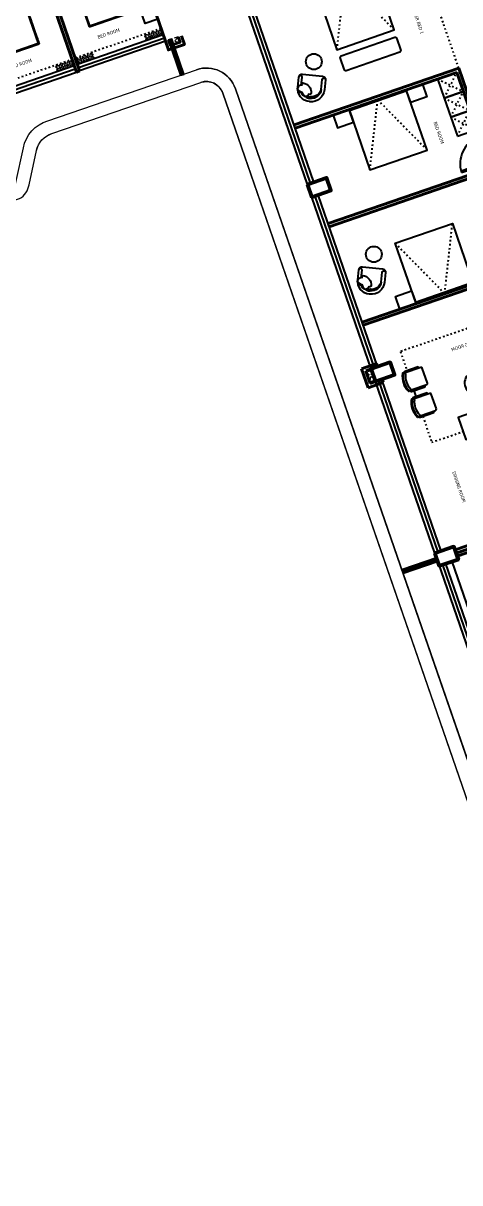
# Model space of a CAD drawing. Header units: millimetres. Extents: x -361654186 to 361255443, y -278569811 to 278836587.
# Drawn here: x -70560 to -57586, y 1469 to 35943 of the extents above; entities that cross this region are included whole.
import ezdxf

# ---------------------------------------------------------------- set-up
doc = ezdxf.new("R2010")
doc.units = ezdxf.units.MM
doc.header["$MEASUREMENT"] = 0
for name, pattern in [('220126_HDN_HBA typical plan$0$HIDDEN', [0.375, 0.25, -0.125]), ('ACAD_ISO03W100', [30, 12, -18]), ('HIDDEN', [0.375, 0.25, -0.125])]:
    doc.linetypes.add(name, pattern=pattern)
for name, color, linetype, lineweight in [('00_duong_QH', 7, 'Continuous', 9), ('AUDIT_I_220808132811-11', 7, 'Continuous', 9), ('CIC36 net manh', 8, 'Continuous', 9), ('KT-Kich thuoc', 159, 'Continuous', 18), ('KT-lomo nuoc', 3, 'HIDDEN', 5), ('KT-Net cat', 1, 'Continuous', 40), ('KT-Net cot vach', 2, 'Continuous', 50)]:
    doc.layers.add(name, color=color, linetype=linetype, lineweight=lineweight)
for name, color, linetype in [('1VinaPVC-Text', 9, 'Continuous'), ('220403_HDN_Penthouse Plan$0$FURN', 8, 'Continuous'), ('A-_FURN----_E-_N', 251, 'Continuous'), ('IDEA - dim', 251, 'Continuous'), ('KT-Net manh', 139, 'Continuous')]:
    doc.layers.add(name, color=color, linetype=linetype)
doc.styles.add('Tahoma', font='tahoma.ttf')

# ---------------------------------------------------------------- blocks, each defined once
blk = doc.blocks.new('Louvre')
for p, q in [((-390, 976, 0), (-295, 1009, 0)), ((-374, 929, 0), (-279, 961, 0)), ((-357, 881, 0), (-263, 914, 0)), ((-341, 834, 0), (-246, 867, 0)), ((-325, 787, 0), (-230, 820, 0)), ((-308, 740, 0), (-214, 772, 0)), ((-292, 692, 0), (-197, 725, 0)), ((-276, 645, 0), (-181, 678, 0)), ((-260, 598, 0), (-165, 631, 0)), ((-243, 551, 0), (-148, 583, 0)), ((-227, 503, 0), (-132, 536, 0)), ((-211, 456, 0), (-116, 489, 0)), ((-194, 409, 0), (-99, 442, 0)), ((-178, 362, 0), (-83, 394, 0)), ((-162, 314, 0), (-67, 347, 0)), ((-145, 267, 0), (-50, 300, 0)), ((-129, 220, 0), (-34, 253, 0)), ((-113, 172, 0), (-18, 205, 0)), ((-96, 125, 0), (-1, 158, 0)), ((-80, 78, 0), (15, 111, 0)), ((-64, 31, 0), (31, 63, 0)), ((-47, -17, 0), (48, 16, 0))]:
    blk.add_line(p, q)
at = {"elevation": 0}
blk.add_lwpolyline([(48, 16), (-311, 1056), (-406, 1023), (-47, -17)], close=True, dxfattribs=at)
blk = doc.blocks.new('skvl2')
at = {"layer": 'IDEA - dim'}
blk.add_lwpolyline([(-18604, 12615), (-14993, 2156, 0.319876), (-11968, 0), (0, 0)], format="xyb", dxfattribs=at)
for points in [[(-18379, 12269), (-17106, 8583)], [(-18284, 12302), (-17012, 8616)], [(-18095, 12367), (-16823, 8681)]]:
    blk.add_lwpolyline(points, dxfattribs=at)
at = {"layer": 'KT-Net cat'}
for points in [[(-17972, 12622), (-10031, 15363)], [(-11291, 13434), (-11719, 14674), (-17939, 12527)]]:
    blk.add_lwpolyline(points, dxfattribs=at)
at = {"layer": 'KT-Net cot vach'}
blk.add_lwpolyline([(-18604, 12615), (-18037, 12811), (-17906, 12433), (-18473, 12237)], close=True, dxfattribs=at)
blk = doc.blocks.new('*U258')
for points in [[(483, -399), (465, -396), (464, -466)], [(397, -484), (464, -466), (394, -466)]]:
    blk.add_hatch(color=256).paths.add_polyline_path(points)
blk.add_line((464, -466), (417, -419))
for points in [[(483, -399), (465, -396), (464, -466)], [(397, -484), (464, -466), (394, -466)]]:
    blk.add_lwpolyline(points, close=True)
for centre in [(17, -17), (86, -88), (155, -157), (225, -227), (294, -297), (364, -367)]:
    blk.add_ellipse(centre, major_axis=(34.5, 32), ratio=0.523888, start_param=4.73172, end_param=7.873313)
at = {"extrusion": (0, 0, -1)}
for centre in [(52, -52), (121, -123), (190, -192), (260, -262), (329, -332), (399, -402)]:
    blk.add_ellipse(centre, major_axis=(-32.1, -34.4), ratio=0.523888, start_param=4.73172, end_param=7.873313, dxfattribs=at)
blk = doc.blocks.new('*U177')
at = {"layer": 'A-_FURN----_E-_N', "linetype": 'Continuous'}
for points in [[(-800, 600), (-800, 1000), (-1250, 1000), (-1250, 600)], [(-800, -1000), (-800, 1000), (800, 1000), (800, -1000)], [(-780, -980), (-780, 980), (780, 980), (780, -980)], [(1250, 600), (1250, 1000), (800, 1000), (800, 600)]]:
    blk.add_lwpolyline(points, close=True, dxfattribs=at)
at = {"layer": 'A-_FURN----_E-_N', "linetype": '220126_HDN_HBA typical plan$0$HIDDEN', "ltscale": 500}
blk.add_lwpolyline([(-800, -1000), (-800, 1000), (800, 1000), (800, -1000)], close=True, dxfattribs=at)
at = {"layer": 'A-_FURN----_E-_N', "linetype": 'Continuous'}
for points in [[(-55, 580), (-55, 880), (-656, 880), (-656, 480), (-448, 480)], [(646, 580), (646, 880), (45, 880), (45, 580)], [(-780, 249), (-326, 580), (780, 580), (780, 480), (-326, 480), (-326, 580), (-326, 249), (-780, 249)]]:
    blk.add_lwpolyline(points, dxfattribs=at)
blk = doc.blocks.new('sdp1')
at = {"layer": 'IDEA - dim'}
for p, q in [((5925, 1700), (8700, 1700)), ((5925, 1600), (8700, 1600)), ((5926, 1500), (8700, 1500)), ((11500, 1700), (8800, 1700)), ((11500, 1600), (8800, 1600)), ((11500, 1500), (8800, 1500))]:
    blk.add_line(p, q, dxfattribs=at)
at = {"layer": 'KT-Net cat'}
for p, q in [((8700, 5930), (8700, 1500)), ((8800, 1500), (8800, 6030)), ((8700, 1500), (8800, 1500))]:
    blk.add_line(p, q, dxfattribs=at)
blk.add_lwpolyline([(11500, 1500), (11500, 8430)], dxfattribs=at)
at = {"layer": 'KT-Net manh', "linetype": 'ACAD_ISO03W100', "ltscale": 4}
for p, q in [((5925, 1900), (8700, 1900)), ((11500, 1900), (8800, 1900))]:
    blk.add_line(p, q, dxfattribs=at)
at = {"layer": 'CIC36 net manh', "color": 8}
for p, xscale, yscale, zscale, rotation in [((8699, 1839), 0.810000000011261, 0.810000000011261, 0.810000000011261, 225.1232012039764), ((8801, 1839), -0.8100000000112607, 0.8100000000112607, 0.8100000000112604, 134.8767987960303), ((11499, 1839), 0.810000000011261, 0.810000000011261, 0.810000000011261, 225.1232012039764), ((8699, 1744), 0.810000000011261, 0.810000000011261, 0.810000000011261, 225.1232012039764), ((8801, 1744), -0.8100000000112607, 0.8100000000112607, 0.8100000000112604, 134.8767987960303), ((11499, 1744), 0.810000000011261, 0.810000000011261, 0.810000000011261, 225.1232012039764)]:
    blk.add_blockref('*U258', p, dxfattribs=dict(at, xscale=xscale, yscale=yscale, zscale=zscale, rotation=rotation))
at = {"layer": 'IDEA - dim', "rotation": 90}
blk.add_blockref('*U177', (6925, 3447), dxfattribs=at)
at = {"layer": 'IDEA - dim', "xscale": -1, "rotation": 270}
blk.add_blockref('*U177', (10500, 3447), dxfattribs=at)
at = {"layer": '1VinaPVC-Text', "style": 'Tahoma'}
for p in [(6875, 2219), (9637, 2219)]:
    blk.add_text('BED ROOM', height=100, dxfattribs=at).set_placement(p)
blk = doc.blocks.new('*U264')
at = {"layer": 'KT-lomo nuoc', "ltscale": 500}
for p, q in [((211, 273), (0, 0)), ((43, 297), (168, -24))]:
    blk.add_line(p, q, dxfattribs=at)
blk.add_lwpolyline([(43, 297), (211, 273), (168, -24), (0, 0)], close=True, dxfattribs=at)
blk = doc.blocks.new('*U265')
at = {"layer": 'KT-lomo nuoc', "ltscale": 500}
for p, q in [((297, -43), (-24, -168)), ((273, -211), (0, 0))]:
    blk.add_line(p, q, dxfattribs=at)
blk.add_lwpolyline([(297, -43), (273, -211), (-24, -168), (0, 0)], close=True, dxfattribs=at)
blk = doc.blocks.new('CTN TN T39')
at = {"layer": 'KT-Net cat'}
for p, q in [((-56140, -1246, 0), (-56583, -1399, 0)), ((-56388, -1966, 0), (-56583, -1399, 0)), ((-56295, -1406, 0), (-56456, -1461, 0)), ((-56456, -1461, 0), (-56326, -1839, 0)), ((-56165, -1784, 0), (-56295, -1406, 0)), ((-55944, -1813, 0), (-56388, -1966, 0)), ((-56165, -1784, 0), (-56326, -1839, 0))]:
    blk.add_line(p, q, dxfattribs=at)
at = {"layer": 'KT-Net cat', "elevation": 0}
for points in [[(-62410, 8336), (-62322, 8080), (-61849, 8244), (-61937, 8499)], [(-62316, 8368), (-62260, 8208), (-61976, 8305), (-62032, 8466)], [(-56140, -1246), (-56108, -1337)], [(-55978, -1715), (-55944, -1813)]]:
    blk.add_lwpolyline(points, dxfattribs=at)
at = {"layer": 'KT-lomo nuoc', "linetype": 'HIDDEN', "xscale": -0.9999999999999997, "rotation": 10.8976534755902}
for name, p in [('*U265', (-62032, 8466, 0)), ('*U264', (-56183, -1734, 0))]:
    blk.add_blockref(name, p, dxfattribs=at)
blk = doc.blocks.new('220403_HDN_Penthouse Plan$0$A$Cece1f3a0')
at = {"layer": '220403_HDN_Penthouse Plan$0$FURN'}
blk.add_circle((0, 0), 436, dxfattribs=at)
blk.add_arc((-338, -313, 0), 356, 105.8233, 339.6737, dxfattribs=at)
blk = doc.blocks.new('220403_HDN_Penthouse Plan$0$CH12')
for p, q in [((-312, -149), (-312, -572)), ((-268, -149), (-268, -640)), ((268, -640), (268, -149)), ((312, -572), (312, -149)), ((-232, -675), (232, -675))]:
    blk.add_line(p, q)
for centre, radius, start, end in [((-268, -149), 44.6, 111.9391, 180), ((-274, -77), 13.4, 116.2506, 296.2506), ((-253, -119), 33.5, 116.2506, 296.2506), ((0, -632), 632, 63.7494, 116.2506), ((0, -632), 605, 63.7494, 116.2506), ((0, -632), 538, 63.7494, 116.2506), ((253, -119), 33.5, 243.7494, 63.7494), ((274, -77), 13.4, 243.7494, 63.7494), ((268, -149), 44.6, 0, 68.0609), ((-290, -550), 31.6, 225, 315), ((-232, -640), 35.7, 180, 270), ((232, -640), 35.7, 270, 0), ((290, -550), 31.6, 225, 315)]:
    blk.add_arc(centre, radius, start, end)
blk = doc.blocks.new('d900n')
for points in [[(20, -50), (20, -40), (65, -40), (65, 0), (-65, 0), (-65, -50)], [(885, -40), (65, -40), (65, -85), (885, -85)], [(20, -850), (20, -860), (65, -860), (65, -900), (-65, -900), (-65, -850)]]:
    blk.add_lwpolyline(points, close=True)
blk.add_arc((65, -40), 820, 270, 0)
blk = doc.blocks.new('skvl12')
at = {"layer": 'A-_FURN----_E-_N', "linetype": 'Continuous'}
for points in [[(-12900, -4920), (-12900, -4320), (-13500, -4320), (-13500, -4920), (-12900, -4920)], [(-12300, -4920), (-12300, -4320), (-12900, -4320), (-12900, -4920), (-12300, -4920)], [(-11700, -4920), (-11700, -4320), (-12300, -4320), (-12300, -4920), (-11700, -4920)]]:
    blk.add_lwpolyline(points, close=True, dxfattribs=at)
at = {"layer": 'IDEA - dim'}
for p, q in [((-11800, -9400), (-17200, -9400)), ((-11800, -9500), (-17200, -9500)), ((-11800, -9600), (-17200, -9600)), ((-6000, -9400), (-11400, -9400)), ((-6000, -9500), (-11400, -9500)), ((-6000, -9600), (-11400, -9600)), ((-200, -9400), (-5600, -9400)), ((-200, -9500), (-5600, -9500)), ((-200, -9600), (-5600, -9600))]:
    blk.add_line(p, q, dxfattribs=at)
for points in [[(-13500, -5905), (-13500, -5400), (-13100, -5400), (-13100, -5905)], [(-17200, -7464), (-15300, -7464), (-15300, -5664), (-17200, -5664)], [(-3792, -6937), (-3792, -7629), (-3100, -7629), (-3100, -5691), (-3792, -5691), (-3792, -6937)], [(-13500, -7705), (-13500, -5905), (-13464, -5905), (-13464, -7705)], [(-13500, -7705), (-11600, -7705), (-11600, -5905), (-13500, -5905)], [(-7400, -7705), (-9300, -7705), (-9300, -5905), (-7400, -5905)], [(-7400, -7705), (-7400, -5905), (-7436, -5905), (-7436, -7705)], [(-13500, -7705), (-13500, -8210), (-13100, -8210), (-13100, -7705)], [(-7400, -7705), (-7400, -8210), (-7800, -8210), (-7800, -7705)]]:
    blk.add_lwpolyline(points, close=True, dxfattribs=at)
blk.add_lwpolyline([(-15019, -7464), (-14689, -7464, 0.414203), (-14629, -7404), (-14629, -5724, 0.414224), (-14689, -5664), (-15019, -5664, 0.414203), (-15079, -5724), (-15079, -7404, 0.414224)], format="xyb", close=True, dxfattribs=at)
at = {"layer": 'IDEA - dim', "extrusion": (5.86042e-08, 2.56577e-06, 1), "elevation": 0}
for points in [[(-14819, -8399), (-14692, -8126, -0.414214), (-14561, -8079), (-14292, -8204, -0.414214), (-14101, -8729), (-14103, -8733), (-14105, -8738, -0.414214), (-14630, -8929), (-14899, -8804, -0.414214), (-14946, -8673), (-14819, -8399)], [(-14334, -8293), (-14603, -8168, -0.414214), (-14627, -8102), (-14627, -8102, -0.414214), (-14561, -8079)], [(-8826, -8584), (-8698, -8311, -0.414214), (-8567, -8263), (-8299, -8388, -0.414214), (-8107, -8913), (-8109, -8918), (-8111, -8922, -0.414214), (-8636, -9113), (-8905, -8988, -0.414214), (-8953, -8857), (-8826, -8584)], [(-8340, -8478), (-8609, -8353, -0.414214), (-8633, -8287), (-8633, -8287, -0.414214), (-8567, -8263)], [(-14649, -8800, -0.165541), (-14695, -8745, -0.425989), (-14322, -8613, -0.121523), (-14314, -8689, 7.115464)], [(-14334, -8293, -0.372719), (-14235, -8666), (-14237, -8670)], [(-14334, -8293, -0.414214), (-14190, -8687), (-14193, -8691)], [(-8340, -8478, -0.372719), (-8242, -8851), (-8244, -8855)], [(-8340, -8478, -0.414214), (-8197, -8871), (-8199, -8876)], [(-14651, -8810), (-14857, -8714, 0.414214), (-14923, -8738), (-14923, -8738, 0.414214), (-14899, -8804)], [(-14641, -8776, 0.356772), (-14588, -8957, 0.249542), (-14441, -8884, -9.61688)], [(-14588, -8957, 0.14773), (-14450, -8862, 0.213343), (-14284, -8799, 0.178662)], [(-14453, -8883, 0.306663), (-14284, -8799, 0.30633), (-14341, -8667, -0.872847)], [(-14292, -8813, 0.130591), (-14195, -8696), (-14193, -8691)], [(-14285, -8747, 0.072384), (-14239, -8675), (-14237, -8670)], [(-8657, -8995), (-8863, -8899, 0.414214), (-8929, -8923), (-8929, -8923, 0.414214), (-8905, -8988)], [(-8655, -8985, -0.165541), (-8702, -8930, -0.425989), (-8328, -8798, -0.121523), (-8321, -8874, 7.115464)], [(-8648, -8961, 0.356772), (-8595, -9142, 0.249542), (-8447, -9069, -9.61688)], [(-8459, -9068, 0.306663), (-8290, -8984, 0.30633), (-8347, -8851, -0.872847)], [(-8299, -8997, 0.130591), (-8201, -8880), (-8199, -8876)], [(-8291, -8931, 0.072384), (-8246, -8860), (-8244, -8855)], [(-8595, -9142, 0.14773), (-8457, -9047, 0.213343), (-8290, -8984, 0.178662)]]:
    blk.add_lwpolyline(points, format="xyb", dxfattribs=at)
at = {"layer": 'IDEA - dim'}
blk.add_lwpolyline([(-4974, -8610), (-4786, -8610)], dxfattribs=at)
for centre in [(-15188, -8229), (-9194, -8414)]:
    blk.add_circle(centre, 235, dxfattribs=at)
at = {"layer": 'KT-Net cat'}
for p, q in [((-100, -600), (-100, -9000)), ((0, -600), (0, -9000)), ((-13600, -9400), (-13600, -4220)), ((-13600, -4220), (-11800, -4220)), ((-13500, -9400), (-13500, -4320)), ((-13500, -4320), (-11500, -4320)), ((-10500, -9400), (-10500, -4320)), ((-10400, -9400), (-10400, -4320)), ((-7400, -9400), (-7400, -4320)), ((-7300, -9400), (-7300, -4220))]:
    blk.add_line(p, q, dxfattribs=at)
at = {"layer": 'KT-Net cot vach'}
for points in [[(-11800, -9600), (-11400, -9600), (-11400, -9000), (-11800, -9000)], [(-6000, -9600), (-5600, -9600), (-5600, -9000), (-6000, -9000)], [(-200, -9600), (200, -9600), (200, -9000), (-200, -9000)]]:
    blk.add_lwpolyline(points, close=True, dxfattribs=at)
at = {"layer": 'KT-Net manh', "linetype": 'ACAD_ISO03W100', "ltscale": 4}
for p, q in [((-13600, -4220), (-15513, -4220)), ((-12900, -4920), (-13500, -4320)), ((-13500, -4920), (-12900, -4320)), ((-12300, -4920), (-12900, -4320)), ((-12900, -4920), (-12300, -4320)), ((-11700, -4920), (-12300, -4320)), ((-12300, -4920), (-11700, -4320))]:
    blk.add_line(p, q, dxfattribs=at)
for points in [[(-5849, -4710), (-6200, -4710), (-6200, -8610), (-5598, -8610)], [(-15300, -7464), (-17200, -6564), (-15300, -5664)], [(-11600, -7705), (-13500, -6805), (-11600, -5905)], [(-9300, -7705), (-7400, -6805), (-9300, -5905)], [(-4161, -8610), (-3348, -8610), (-3348, -7629)]]:
    blk.add_lwpolyline(points, dxfattribs=at)
at = {"layer": 'IDEA - dim'}
for name, p, rotation in [('d900n', (-10600, -4270), 270.0007050974248), ('220403_HDN_Penthouse Plan$0$CH12', (-5286, -8833), 180.0000258721626), ('220403_HDN_Penthouse Plan$0$CH12', (-4473, -8833), 180.0000258721626)]:
    blk.add_blockref(name, p, dxfattribs=dict(at, rotation=rotation))
at = {"layer": 'IDEA - dim', "xscale": 0.9230769230769251, "yscale": 0.9230769230769251, "zscale": 0.9230769230769251, "rotation": 90.00002587216262}
blk.add_blockref('220403_HDN_Penthouse Plan$0$A$Cece1f3a0', (-4880, -6490), dxfattribs=at)
at = {"layer": '1VinaPVC-Text', "style": 'Tahoma'}
for s, rotation, text_generation_flag, p in [('MASTER BED 1', 180, 6, (-15840, -4963)), ('BED ROOM', 180, 6, (-12320, -5458)), ('LIVING ROOM', 270.0021, 4, (-5707, -6320)), ('DINNING ROOM', 180, 6, (-2315, -8330))]:
    blk.add_text(s, height=100, rotation=rotation, dxfattribs=dict(at, text_generation_flag=text_generation_flag)).set_placement(p)

msp = doc.modelspace()

# ---------------------------------------------------------------- linework, layer by layer
at = {"layer": '00_duong_QH', "color": 251, "extrusion": (7.52316e-37, 3.29453e-06, 1), "elevation": 0}
for points in [[(-67604.9, 47058.4), (-68012.4, 48238.6), (-68352.8, 49264.2, -0.5721349), (-63965.8, 55577), (-63965.8, 55577), (-48893.2, 51221.9, -0.260044), (-45962.5, 48619), (-41822.5, 36692.5), (-40100.1, 31673.7, -0.0851587), (-39798.8, 29842.7), (-39808.9, 28170.4), (-36873, 28170.4, -0.4853325), (-36573, 28570.4), (-8455.9, 28570.4, -0.3325648), (-3256, 23917.1), (-1689.9, 16402), (-1650.9, 16200.2), (-808.1, 12371.4, -0.4743644), (-5967.1, 6070.4), (-38752, 6070.4), (-51104.5, 6070.4, -0.3210444), (-56306.9, 9785.7), (-64631.8, 33863.9, 0.4109427), (-65278.7, 34182.9)], [(-67883.5, 48517.7), (-68167, 49338.9, -0.5685039), (-64001.3, 55379.1), (-48942.5, 51027.9, -0.2604471), (-46151.6, 48553.7), (-42023.8, 36622.8), (-40289.1, 31608.3, -0.0851587), (-39998.8, 29843.9), (-40008.9, 28170.4)], [(-67168.3, 45793.9), (-69186.7, 45087.9), (-71604.5, 52090.9, 0.3654504), (-76316.2, 54156.4), (-105251.9, 44174.2, 0.4561586), (-107468.3, 38521.1), (-99355.1, 24907.3, 0.3106789), (-93192.1, 22936), (-70669.3, 30727.4, 0.2299221), (-70384.4, 31142.1), (-70163.5, 32158.8, -0.2831678), (-69704.7, 32660.4), (-65284.3, 34181), (-65284.3, 34181)], [(-71781, 52030, 0.3727735), (-75821.6, 53914.3), (-105257.3, 43759.2, 0.4585216), (-107302, 38607.4), (-99387.7, 25327.4, 0.355305), (-93639.7, 23225.5), (-70845.1, 31089.8, 0.2042795), (-70778.8, 31210.9), (-70555, 32240.8, -0.2754116), (-69827.2, 33041.3), (-65414.8, 34559.2)], [(-1001.1, 10781.1, -0.3653099), (-5967.1, 6470.4), (-51150.3, 6480.2, -0.3200236), (-55927.1, 9911.4), (-64253.7, 33994.6, 0.4141945), (-65414.8, 34559.2)]]:
    msp.add_lwpolyline(points, format="xyb", dxfattribs=at)
at = {"layer": 'AUDIT_I_220808132811-11', "elevation": 0}
for points in [[(-69193.3, 45106.9), (-71608.2, 52101.6, 0.3643585), (-76316.2, 54156.4), (-105251.9, 44174.2, 0.4519048), (-107468.3, 38521.1), (-99355.1, 24907.3, 0.3106789), (-93192.1, 22936), (-70669.3, 30727.4, 0.2299221), (-70384.4, 31142.1), (-70163.5, 32158.8, -0.27899), (-69704.7, 32660.4), (-65284.3, 34181, -0.4143404), (-64631.8, 33863.9), (-56302.5, 9773.2, 0.3197537), (-51104.5, 6070.4), (-5967.1, 6070.4, 0.4808686), (-826.5, 12501.3), (-1435.2, 15196.4), (-1480.4, 15396.9), (-3255.9, 23916.5)], [(-70845.1, 31089.8, 0.2042795), (-70778.8, 31210.9), (-70555, 32240.8, -0.2754116), (-69827.2, 33041.3), (-65414.8, 34559.2, -0.4141945), (-64253.7, 33994.6), (-55924.5, 9903.9, 0.3197537), (-51104.5, 6470.4), (-5967.1, 6470.4, 0.3653099), (-1001.1, 10781.1)]]:
    msp.add_lwpolyline(points, format="xyb", dxfattribs=at)

# ---------------------------------------------------------------- block references
at = {"layer": 'IDEA - dim'}
for name, p, rotation in [('sdp1', (-76713.4, 30235.1), 19.04713796589107), ('skvl12', (-49187.4, 23129.3, 0), 289.0471379530849)]:
    msp.add_blockref(name, p, dxfattribs=dict(at, rotation=rotation))
msp.add_blockref('skvl2', (-39723.1, 7570.6, 0), dxfattribs=at)
at = {"layer": 'KT-Kich thuoc', "color": 2}
msp.add_blockref('CTN TN T39', (-3922.5, 27070.4, 0), dxfattribs=at)
at = {"layer": 'KT-Net manh'}
for p, rotation in [((-65837, 34413.7, -0.2), 359.9748522503568), ((-59289, 19641.5, -0.2), 270.011002488254)]:
    msp.add_blockref('Louvre', p, dxfattribs=dict(at, rotation=rotation))

doc.saveas('drawing.dxf')
